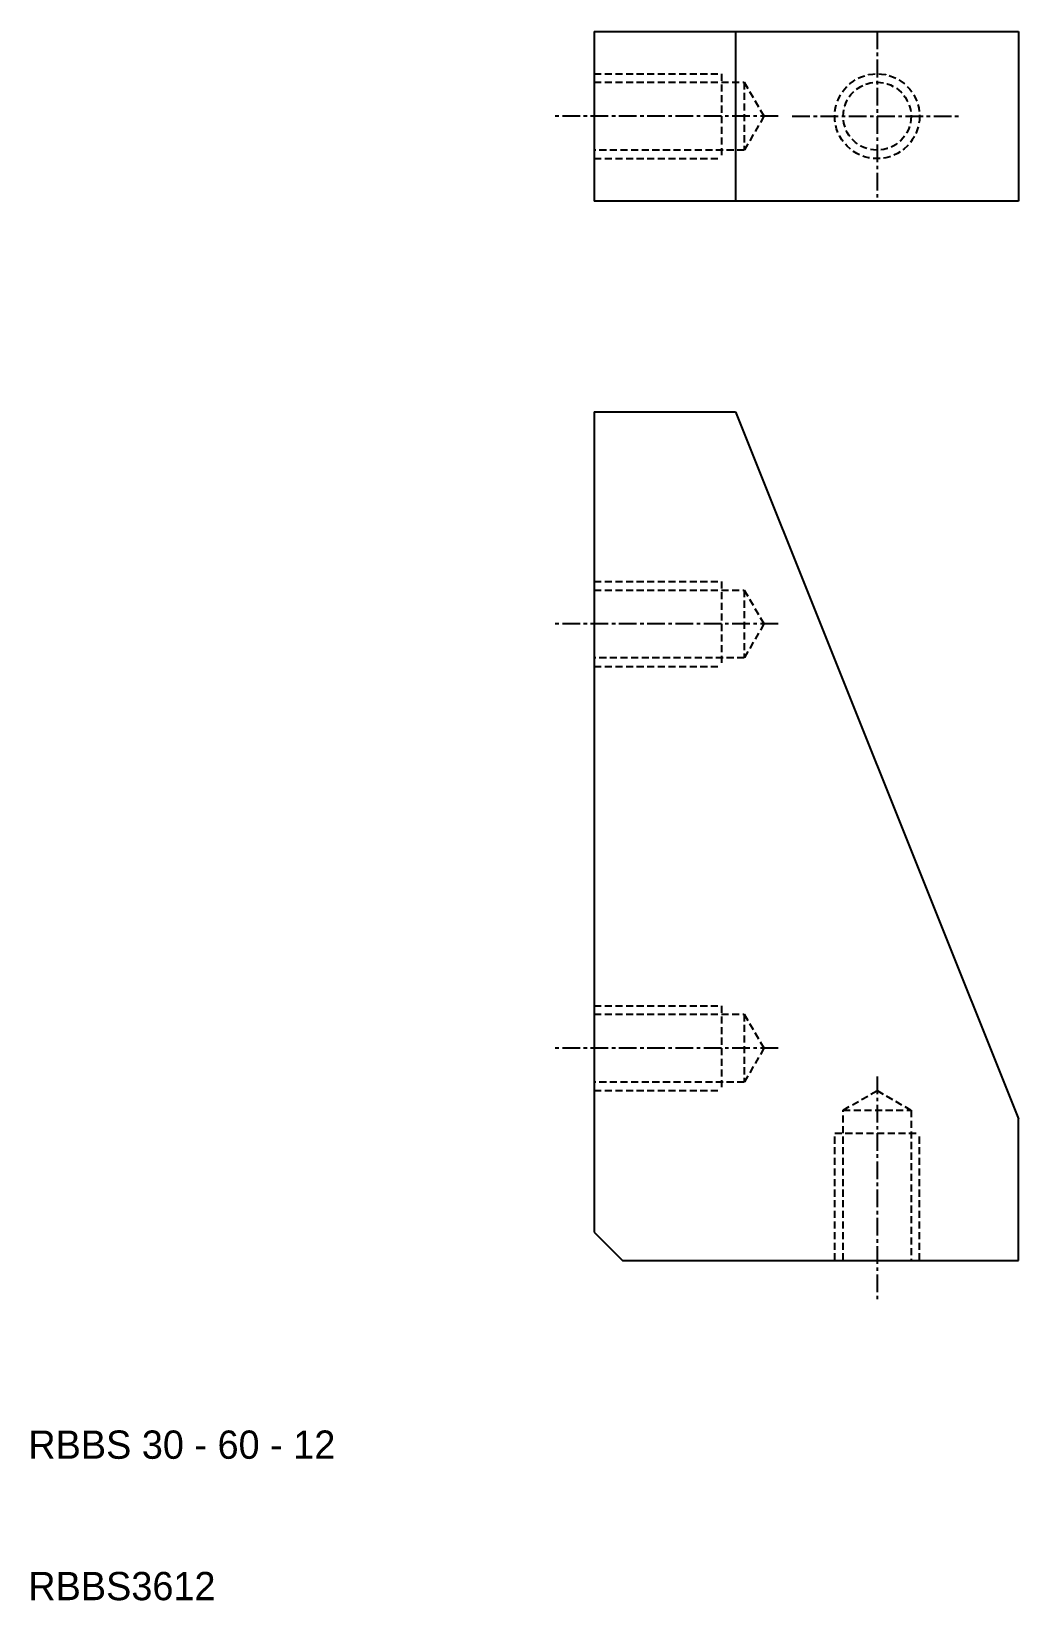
# Model space of a CAD drawing. Extents: x 10 to 80, y 12 to 123.
import ezdxf

# ---------------------------------------------------------------- set-up
doc = ezdxf.new("R2010")
doc.units = 0
doc.linetypes.add('CENTER', pattern=[2, 1.25, -0.25, 0.25, -0.25])
doc.linetypes.add('DASHED', pattern=[0.75, 0.5, -0.25])
doc.layers.get('0').update_dxf_attribs({"linetype": 'CONTINUOUS'})
doc.layers.add('CENTER', color=1, linetype='CENTER')

msp = doc.modelspace()

# ---------------------------------------------------------------- linework, layer by layer
at = {"color": 7, "linetype": 'CONTINUOUS'}
for p, q in [((50, 122.93), (80, 122.93)), ((50, 122.93), (50, 110.93)), ((60, 122.93), (60, 110.93)), ((80, 122.93), (80, 110.93)), ((80, 110.93), (50, 110.93)), ((50, 96.03), (50, 38.03)), ((50, 96.03), (60, 96.03)), ((60, 96.03), (80, 46.03)), ((80, 36.03), (80, 46.03)), ((50, 38.03), (52, 36.03)), ((52, 36.03), (80, 36.03))]:
    msp.add_line(p, q, dxfattribs=at)
at = {"color": 3, "linetype": 'DASHED'}
for p, q in [((50, 119.93), (59, 119.93)), ((59, 119.93), (59, 113.93)), ((50, 119.33), (60.61, 119.33)), ((60.61, 119.33), (60.61, 114.53)), ((60.61, 119.33), (62, 116.93)), ((62, 116.93), (60.61, 114.53)), ((60.61, 114.53), (50, 114.53)), ((50, 113.93), (59, 113.93)), ((50, 84.03), (59, 84.03)), ((50, 83.43), (60.61, 83.43)), ((59, 84.03), (59, 78.03)), ((60.61, 83.43), (62, 81.03)), ((60.61, 83.43), (60.61, 78.63)), ((62, 81.03), (60.61, 78.63)), ((60.61, 78.63), (50, 78.63)), ((50, 78.03), (59, 78.03)), ((50, 54.03), (59, 54.03)), ((50, 53.43), (60.61, 53.43)), ((59, 54.03), (59, 48.03)), ((60.61, 53.43), (62, 51.03)), ((60.61, 53.43), (60.61, 48.63)), ((62, 51.03), (60.61, 48.63)), ((60.61, 48.63), (50, 48.63)), ((50, 48.03), (59, 48.03)), ((67.6, 46.65), (70, 48.03)), ((70, 48.03), (72.4, 46.65)), ((67.6, 36.03), (67.6, 46.65)), ((67.6, 46.65), (72.4, 46.65)), ((72.4, 46.65), (72.4, 36.03)), ((67, 36.03), (67, 45.03)), ((67, 45.03), (73, 45.03)), ((73, 36.03), (73, 45.03))]:
    msp.add_line(p, q, dxfattribs=at)
for radius in [3, 2.4]:
    msp.add_circle((70, 116.93), radius, dxfattribs=at)
at = {"layer": 'CENTER', "color": 1, "linetype": 'CENTER'}
for p, q in [((70, 122.93), (70, 110.93)), ((63, 116.93), (47, 116.93)), ((64, 116.93), (76, 116.93)), ((63, 81.03), (47, 81.03)), ((63, 51.03), (47, 51.03)), ((70, 49.03), (70, 33.03))]:
    msp.add_line(p, q, dxfattribs=at)

# ---------------------------------------------------------------- texts
at = {"color": 7, "linetype": 'CONTINUOUS'}
for s, p in [('RBBS 30 - 60 - 12', (10, 22)), ('RBBS3612', (10, 12))]:
    msp.add_text(s, height=2, dxfattribs=at).set_placement(p)

doc.saveas('drawing.dxf')
